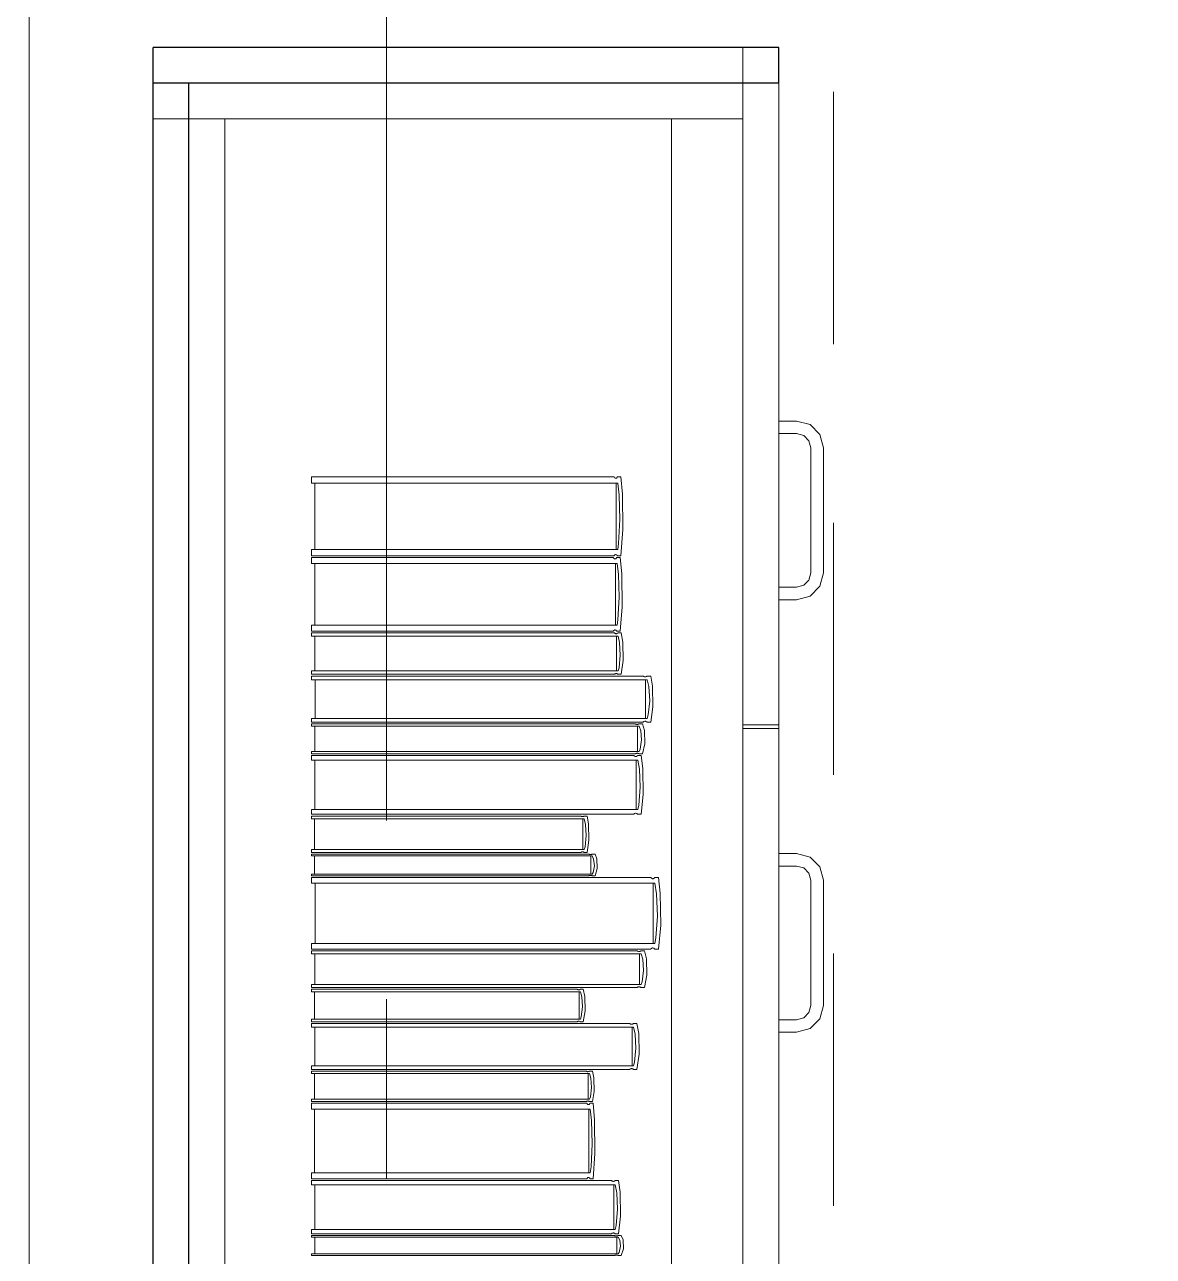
# Model space of a CAD drawing. Header units: inches. Extents: x -38 to 5698, y -33 to 92.
# Drawn here: x 122.618 to 123.249, y 10.806 to 11.495 of the extents above; entities that cross this region are included whole.
import ezdxf

# ---------------------------------------------------------------- set-up
doc = ezdxf.new("R2010")
doc.units = ezdxf.units.IN
doc.header["$MEASUREMENT"] = 0
doc.set_wipeout_variables(frame=1)
for name, pattern in [('Hidden Line', [0.195611, 0.141111, -0.0545]), ('Punto & Raya', [0.65, 0.5, -0.075, 0, -0.075]), ('Wipeout_Contour', [1, 0, -1])]:
    doc.linetypes.add(name, pattern=pattern)
for name, color, linetype in [('02 _ ARQ _ ALB _ Ejes Generales', 7, 'Continuous'), ('02 _ ARQ _ ZON _ Espacio.3D', 7, 'Continuous'), ('08 _ STR _ EXT _ 09 Vigas', 7, 'Continuous'), ('Acabado - Muros', 7, 'Continuous'), ('Interior - Mobiliario', 7, 'Continuous')]:
    doc.layers.add(name, color=color, linetype=linetype)

msp = doc.modelspace()

# ---------------------------------------------------------------- linework, layer by layer
at = {"layer": '02 _ ARQ _ ZON _ Espacio.3D', "color": 254, "linetype": 'Continuous', "lineweight": 0, "flags": 128}
msp.add_lwpolyline([(122.62, 8.1), (123.07, 8.1), (123.07, 7.7), (124.57949, 7.69993), (124.57949, 7.2), (129.37, 7.2), (129.37, 7.7), (129.57, 7.7), (129.57, 8.1), (130.07, 8.1), (130.07, 16.5), (129.57, 16.5), (129.57, 17.35), (129.37, 17.35), (123.27, 17.35), (123.07, 17.35), (123.07, 16.5), (122.62, 16.5)], close=True, dxfattribs=at)
at = {"layer": '08 _ STR _ EXT _ 09 Vigas', "color": 251, "linetype": 'Hidden Line', "lineweight": 13}
msp.add_line((123.07, 7.7), (123.07, 16.9), dxfattribs=at)
at = {"layer": 'Interior - Mobiliario', "color": 175, "linetype": 'Continuous', "lineweight": 13}
for p, q in [((122.70942, 11.46258), (123.01942, 11.46258)), ((122.70942, 10.00258), (122.70942, 11.46258)), ((123.01942, 11.46258), (123.01942, 10.00258)), ((122.72942, 11.44258), (122.97942, 11.44258)), ((122.72942, 11.44258), (122.72942, 10.02258)), ((122.97942, 11.44258), (123.01942, 11.44258)), ((122.97942, 10.02258), (122.97942, 11.44258)), ((123.01942, 11.44258), (123.01942, 10.02258)), ((123.04942, 11.27358), (123.03942, 11.27358)), ((123.03942, 11.27358), (123.03942, 11.26658)), ((123.05692, 11.27157), (123.04942, 11.27358)), ((123.06241, 11.26608), (123.05692, 11.27157)), ((123.03942, 11.26658), (123.04942, 11.26658)), ((123.04942, 11.26658), (123.05342, 11.26551)), ((123.05342, 11.26551), (123.05635, 11.26258)), ((123.05635, 11.26258), (123.05742, 11.25858)), ((123.06442, 11.25858), (123.06241, 11.26608)), ((123.05742, 11.25858), (123.05742, 11.18858)), ((123.06442, 11.18858), (123.06442, 11.25858)), ((122.77808, 11.23878), (122.77808, 11.24231)), ((122.77808, 11.24231), (122.94725, 11.24231)), ((122.94725, 11.24231), (122.94739, 11.24207)), ((122.94739, 11.24207), (122.94762, 11.24182)), ((122.94762, 11.24182), (122.94786, 11.24165)), ((122.94786, 11.24165), (122.94811, 11.24157)), ((122.94811, 11.24157), (122.94836, 11.24158)), ((122.94836, 11.24158), (122.94861, 11.24168)), ((122.94861, 11.24168), (122.94885, 11.24187)), ((122.94885, 11.24187), (122.94907, 11.24214)), ((122.94907, 11.24214), (122.94917, 11.24231)), ((122.94917, 11.24231), (122.95105, 11.24231)), ((122.95105, 11.24231), (122.95199, 11.23262)), ((122.94932, 11.23878), (122.77808, 11.23878)), ((122.77981, 11.20166), (122.77981, 11.23878)), ((122.94845, 11.23878), (122.94845, 11.20166)), ((122.95011, 11.23216), (122.94932, 11.23878)), ((122.95055, 11.21856), (122.95011, 11.23216)), ((122.95199, 11.23262), (122.95221, 11.21286)), ((122.94983, 11.20501), (122.95055, 11.21856)), ((122.95221, 11.21286), (122.95105, 11.19813)), ((122.77808, 11.19813), (122.77808, 11.20166)), ((122.77808, 11.20166), (122.94932, 11.20166)), ((122.94932, 11.20166), (122.94983, 11.20501)), ((122.94725, 11.19813), (122.77808, 11.19813)), ((122.77808, 11.19383), (122.77808, 11.19713)), ((122.77808, 11.19713), (122.94691, 11.19713)), ((122.94897, 11.19383), (122.77808, 11.19383)), ((122.77981, 11.15926), (122.77981, 11.19383)), ((122.94691, 11.19713), (122.94705, 11.19691)), ((122.94705, 11.19691), (122.94727, 11.19667)), ((122.94735, 11.1983), (122.94725, 11.19813)), ((122.94727, 11.19667), (122.94752, 11.19651)), ((122.94756, 11.19857), (122.94735, 11.1983)), ((122.94752, 11.19651), (122.94777, 11.19644)), ((122.9478, 11.19875), (122.94756, 11.19857)), ((122.94777, 11.19644), (122.94802, 11.19645)), ((122.94805, 11.19885), (122.9478, 11.19875)), ((122.94802, 11.19645), (122.94827, 11.19654)), ((122.94831, 11.19886), (122.94805, 11.19885)), ((122.94811, 11.19383), (122.94811, 11.15926)), ((122.94827, 11.19654), (122.94851, 11.19672)), ((122.94856, 11.19878), (122.94831, 11.19886)), ((122.94851, 11.19672), (122.94873, 11.19697)), ((122.9488, 11.19862), (122.94856, 11.19878)), ((122.94873, 11.19697), (122.94882, 11.19713)), ((122.94902, 11.19836), (122.9488, 11.19862)), ((122.94882, 11.19713), (122.9507, 11.19713)), ((122.94977, 11.18767), (122.94897, 11.19383)), ((122.94917, 11.19813), (122.94902, 11.19836)), ((122.95105, 11.19813), (122.94917, 11.19813)), ((122.9507, 11.19713), (122.95164, 11.1881)), ((122.95021, 11.175), (122.94977, 11.18767)), ((122.95164, 11.1881), (122.95186, 11.16969)), ((123.05742, 11.18858), (123.05635, 11.18458)), ((123.06241, 11.18108), (123.06442, 11.18858)), ((123.04942, 11.18058), (123.03942, 11.18058)), ((123.03942, 11.18058), (123.03942, 11.17358)), ((123.05342, 11.18166), (123.04942, 11.18058)), ((123.05635, 11.18458), (123.05342, 11.18166)), ((123.05692, 11.17559), (123.06241, 11.18108)), ((122.94948, 11.16238), (122.95021, 11.175)), ((123.03942, 11.17358), (123.04942, 11.17358)), ((123.04942, 11.17358), (123.05692, 11.17559)), ((122.95186, 11.16969), (122.9507, 11.15597)), ((122.77808, 11.15597), (122.77808, 11.15926)), ((122.77808, 11.15926), (122.94897, 11.15926)), ((122.94897, 11.15926), (122.94948, 11.16238)), ((122.94691, 11.15597), (122.77808, 11.15597)), ((122.77808, 11.15312), (122.77808, 11.15497)), ((122.77808, 11.15497), (122.94749, 11.15497)), ((122.94955, 11.15312), (122.77808, 11.15312)), ((122.77981, 11.13372), (122.77981, 11.15312)), ((122.94701, 11.15613), (122.94691, 11.15597)), ((122.94722, 11.15638), (122.94701, 11.15613)), ((122.94746, 11.15655), (122.94722, 11.15638)), ((122.94771, 11.15665), (122.94746, 11.15655)), ((122.94749, 11.15497), (122.94763, 11.15484)), ((122.94763, 11.15484), (122.94785, 11.15471)), ((122.94797, 11.15666), (122.94771, 11.15665)), ((122.94785, 11.15471), (122.94809, 11.15462)), ((122.94822, 11.15658), (122.94797, 11.15666)), ((122.94809, 11.15462), (122.94834, 11.15458)), ((122.94846, 11.15642), (122.94822, 11.15658)), ((122.94834, 11.15458), (122.9486, 11.15459)), ((122.94868, 11.15619), (122.94846, 11.15642)), ((122.9486, 11.15459), (122.94885, 11.15464)), ((122.94882, 11.15597), (122.94868, 11.15619)), ((122.94869, 11.15312), (122.94869, 11.13372)), ((122.9507, 11.15597), (122.94882, 11.15597)), ((122.94885, 11.15464), (122.94909, 11.15474)), ((122.94909, 11.15474), (122.94931, 11.15488)), ((122.94931, 11.15488), (122.9494, 11.15497)), ((122.9494, 11.15497), (122.95129, 11.15497)), ((122.95035, 11.14966), (122.94955, 11.15312)), ((122.95129, 11.15497), (122.95223, 11.1499)), ((122.95079, 11.14255), (122.95035, 11.14966)), ((122.95223, 11.1499), (122.95245, 11.13958)), ((122.95007, 11.13547), (122.95079, 11.14255)), ((122.95245, 11.13958), (122.95129, 11.13188)), ((122.77808, 11.13188), (122.77808, 11.13372)), ((122.77808, 11.13372), (122.94955, 11.13372)), ((122.94749, 11.13188), (122.77808, 11.13188)), ((122.77808, 11.12882), (122.77808, 11.13088)), ((122.77808, 11.13088), (122.96362, 11.13088)), ((122.94758, 11.13197), (122.94749, 11.13188)), ((122.9478, 11.13211), (122.94758, 11.13197)), ((122.94804, 11.1322), (122.9478, 11.13211)), ((122.94829, 11.13226), (122.94804, 11.1322)), ((122.94854, 11.13226), (122.94829, 11.13226)), ((122.9488, 11.13222), (122.94854, 11.13226)), ((122.94904, 11.13213), (122.9488, 11.13222)), ((122.94926, 11.132), (122.94904, 11.13213)), ((122.9494, 11.13188), (122.94926, 11.132)), ((122.95129, 11.13188), (122.9494, 11.13188)), ((122.94955, 11.13372), (122.95007, 11.13547)), ((122.96362, 11.13088), (122.96377, 11.13074)), ((122.96377, 11.13074), (122.96402, 11.13059)), ((122.96402, 11.13059), (122.96428, 11.13049)), ((122.96428, 11.13049), (122.96456, 11.13045)), ((122.96456, 11.13045), (122.96484, 11.13045)), ((122.96484, 11.13045), (122.96511, 11.13051)), ((122.96511, 11.13051), (122.96537, 11.13062)), ((122.96537, 11.13062), (122.96561, 11.13078)), ((122.96561, 11.13078), (122.96572, 11.13088)), ((122.96572, 11.13088), (122.96778, 11.13088)), ((122.96778, 11.13088), (122.96882, 11.12523)), ((122.96588, 11.12882), (122.77808, 11.12882)), ((122.77998, 11.10719), (122.77998, 11.12882)), ((122.96493, 11.12882), (122.96493, 11.10719)), ((122.96675, 11.12496), (122.96588, 11.12882)), ((122.96724, 11.11704), (122.96675, 11.12496)), ((122.96882, 11.12523), (122.96905, 11.11372)), ((122.96645, 11.10915), (122.96724, 11.11704)), ((122.96905, 11.11372), (122.96778, 11.10513)), ((122.77808, 11.10513), (122.77808, 11.10719)), ((122.77808, 11.10719), (122.96588, 11.10719)), ((122.96362, 11.10513), (122.77808, 11.10513)), ((122.77808, 11.10279), (122.77808, 11.10413)), ((122.77808, 11.10413), (122.95917, 11.10413)), ((122.96139, 11.10279), (122.77808, 11.10279)), ((122.77993, 11.08871), (122.77993, 11.10279)), ((122.95917, 11.10413), (122.95933, 11.10404)), ((122.95933, 11.10404), (122.95956, 11.10395)), ((122.95956, 11.10395), (122.95982, 11.10388)), ((122.95982, 11.10388), (122.96009, 11.10385)), ((122.96009, 11.10385), (122.96037, 11.10386)), ((122.96037, 11.10386), (122.96063, 11.1039)), ((122.96046, 11.10279), (122.96046, 11.08871)), ((122.96063, 11.1039), (122.96089, 11.10397)), ((122.96089, 11.10397), (122.96112, 11.10407)), ((122.96112, 11.10407), (122.96122, 11.10413)), ((122.96122, 11.10413), (122.96324, 11.10413)), ((122.96224, 11.10028), (122.96139, 11.10279)), ((122.96324, 11.10413), (122.96425, 11.10046)), ((122.96372, 11.10523), (122.96362, 11.10513)), ((122.96396, 11.10539), (122.96372, 11.10523)), ((122.96422, 11.1055), (122.96396, 11.10539)), ((122.9645, 11.10556), (122.96422, 11.1055)), ((122.96478, 11.10556), (122.9645, 11.10556)), ((122.96505, 11.10552), (122.96478, 11.10556)), ((122.96532, 11.10542), (122.96505, 11.10552)), ((122.96556, 11.10527), (122.96532, 11.10542)), ((122.96572, 11.10513), (122.96556, 11.10527)), ((122.96778, 11.10513), (122.96572, 11.10513)), ((122.96588, 11.10719), (122.96645, 11.10915)), ((123.03942, 11.10358), (123.01942, 11.10358)), ((122.96271, 11.09512), (122.96224, 11.10028)), ((122.96425, 11.10046), (122.96448, 11.09296)), ((123.01942, 10.74258), (123.01942, 11.10158)), ((123.03942, 11.10158), (123.01942, 11.10158)), ((123.03942, 10.74258), (123.03942, 11.10158)), ((122.96139, 11.08871), (122.96193, 11.08998)), ((122.96193, 11.08998), (122.96271, 11.09512)), ((122.96448, 11.09296), (122.96324, 11.08737)), ((122.77808, 11.08737), (122.77808, 11.08871)), ((122.77808, 11.08871), (122.96139, 11.08871)), ((122.95917, 11.08737), (122.77808, 11.08737)), ((122.77808, 11.08374), (122.77808, 11.08637)), ((122.77808, 11.08637), (122.95838, 11.08637)), ((122.96058, 11.08374), (122.77808, 11.08374)), ((122.77992, 11.05619), (122.77992, 11.08374)), ((122.95838, 11.08637), (122.95853, 11.08619)), ((122.95853, 11.08619), (122.95877, 11.08601)), ((122.95877, 11.08601), (122.95902, 11.08588)), ((122.95902, 11.08588), (122.95929, 11.08582)), ((122.95928, 11.08743), (122.95917, 11.08737)), ((122.95951, 11.08754), (122.95928, 11.08743)), ((122.95929, 11.08582), (122.95956, 11.08583)), ((122.95976, 11.08761), (122.95951, 11.08754)), ((122.95956, 11.08583), (122.95983, 11.0859)), ((122.95966, 11.08374), (122.95966, 11.05619)), ((122.96003, 11.08764), (122.95976, 11.08761)), ((122.95983, 11.0859), (122.96008, 11.08604)), ((122.96031, 11.08765), (122.96003, 11.08764)), ((122.96008, 11.08604), (122.96032, 11.08624)), ((122.96057, 11.08762), (122.96031, 11.08765)), ((122.96032, 11.08624), (122.96042, 11.08637)), ((122.96042, 11.08637), (122.96242, 11.08637)), ((122.96083, 11.08755), (122.96057, 11.08762)), ((122.96143, 11.07883), (122.96058, 11.08374)), ((122.96107, 11.08746), (122.96083, 11.08755)), ((122.96122, 11.08737), (122.96107, 11.08746)), ((122.96324, 11.08737), (122.96122, 11.08737)), ((122.96242, 11.08637), (122.96343, 11.07918)), ((122.96189, 11.06874), (122.96143, 11.07883)), ((122.96343, 11.07918), (122.96366, 11.06451)), ((122.96112, 11.05868), (122.96189, 11.06874)), ((122.96366, 11.06451), (122.96242, 11.05357)), ((122.77808, 11.05357), (122.77808, 11.05619)), ((122.77808, 11.05619), (122.96058, 11.05619)), ((122.96058, 11.05619), (122.96112, 11.05868)), ((122.95838, 11.05357), (122.77808, 11.05357)), ((122.77808, 11.05094), (122.77808, 11.05257)), ((122.77808, 11.05257), (122.92881, 11.05257)), ((122.93065, 11.05094), (122.77808, 11.05094)), ((122.77962, 11.03382), (122.77962, 11.05094)), ((122.92881, 11.05257), (122.92894, 11.05246)), ((122.92894, 11.05246), (122.92914, 11.05234)), ((122.92914, 11.05234), (122.92935, 11.05227)), ((122.92935, 11.05227), (122.92958, 11.05223)), ((122.92958, 11.05223), (122.9298, 11.05223)), ((122.9298, 11.05223), (122.93003, 11.05228)), ((122.92988, 11.05094), (122.92988, 11.03382)), ((122.93003, 11.05228), (122.93024, 11.05237)), ((122.93024, 11.05237), (122.93043, 11.05249)), ((122.93043, 11.05249), (122.93052, 11.05257)), ((122.93052, 11.05257), (122.93219, 11.05257)), ((122.93136, 11.04789), (122.93065, 11.05094)), ((122.93175, 11.04162), (122.93136, 11.04789)), ((122.93219, 11.05257), (122.93304, 11.0481)), ((122.93304, 11.0481), (122.93323, 11.03899)), ((122.95848, 11.0537), (122.95838, 11.05357)), ((122.95871, 11.0539), (122.95848, 11.0537)), ((122.95896, 11.05404), (122.95871, 11.0539)), ((122.95923, 11.05411), (122.95896, 11.05404)), ((122.9595, 11.05412), (122.95923, 11.05411)), ((122.95977, 11.05406), (122.9595, 11.05412)), ((122.96003, 11.05393), (122.95977, 11.05406)), ((122.96027, 11.05375), (122.96003, 11.05393)), ((122.96042, 11.05357), (122.96027, 11.05375)), ((122.96242, 11.05357), (122.96042, 11.05357)), ((122.93111, 11.03537), (122.93175, 11.04162)), ((122.77808, 11.03219), (122.77808, 11.03382)), ((122.77808, 11.03382), (122.93065, 11.03382)), ((122.93065, 11.03382), (122.93111, 11.03537)), ((122.93323, 11.03899), (122.93219, 11.03219)), ((122.92881, 11.03219), (122.77808, 11.03219)), ((122.77808, 11.03023), (122.77808, 11.03119)), ((122.77808, 11.03119), (122.93323, 11.03119)), ((122.93512, 11.03023), (122.77808, 11.03023)), ((122.77967, 11.02012), (122.77967, 11.03023)), ((122.9289, 11.03227), (122.92881, 11.03219)), ((122.92909, 11.03239), (122.9289, 11.03227)), ((122.9293, 11.03248), (122.92909, 11.03239)), ((122.92953, 11.03253), (122.9293, 11.03248)), ((122.92975, 11.03253), (122.92953, 11.03253)), ((122.92998, 11.03249), (122.92975, 11.03253)), ((122.93019, 11.03242), (122.92998, 11.03249)), ((122.93039, 11.0323), (122.93019, 11.03242)), ((122.93052, 11.03219), (122.93039, 11.0323)), ((122.93219, 11.03219), (122.93052, 11.03219)), ((122.93323, 11.03119), (122.93336, 11.03113)), ((122.93336, 11.03113), (122.93356, 11.03106)), ((122.93356, 11.03106), (122.93378, 11.03101)), ((122.93378, 11.03101), (122.93401, 11.03099)), ((122.93401, 11.03099), (122.93425, 11.03099)), ((122.93425, 11.03099), (122.93448, 11.03102)), ((122.93433, 11.03023), (122.93433, 11.02012)), ((122.93448, 11.03102), (122.93469, 11.03107)), ((122.93469, 11.03107), (122.93489, 11.03114)), ((122.93489, 11.03114), (122.93498, 11.03119)), ((122.93498, 11.03119), (122.93671, 11.03119)), ((122.93585, 11.02843), (122.93512, 11.03023)), ((122.93625, 11.02472), (122.93585, 11.02843)), ((122.93671, 11.03119), (122.93757, 11.02855)), ((122.93757, 11.02855), (122.93777, 11.02317)), ((123.03942, 11.03158), (123.04942, 11.03158)), ((123.03942, 11.02458), (123.03942, 11.03158)), ((123.04942, 11.03158), (123.05692, 11.02957)), ((123.05692, 11.02957), (123.06241, 11.02408)), ((122.77808, 11.01915), (122.77808, 11.02012)), ((122.77808, 11.02012), (122.93512, 11.02012)), ((122.93512, 11.02012), (122.93559, 11.02103)), ((122.93559, 11.02103), (122.93625, 11.02472)), ((122.93777, 11.02317), (122.93671, 11.01915)), ((123.04942, 11.02458), (123.03942, 11.02458)), ((123.05342, 11.02351), (123.04942, 11.02458)), ((123.05635, 11.02058), (123.05342, 11.02351)), ((123.05742, 11.01658), (123.05635, 11.02058)), ((123.06241, 11.02408), (123.06442, 11.01658)), ((122.93323, 11.01915), (122.77808, 11.01915)), ((122.77808, 11.01495), (122.77808, 11.01815)), ((122.77808, 11.01815), (122.96783, 11.01815)), ((122.97015, 11.01495), (122.77808, 11.01495)), ((122.78002, 10.9813), (122.78002, 11.01495)), ((122.93331, 11.0192), (122.93323, 11.01915)), ((122.93351, 11.01927), (122.93331, 11.0192)), ((122.93373, 11.01932), (122.93351, 11.01927)), ((122.93396, 11.01935), (122.93373, 11.01932)), ((122.9342, 11.01935), (122.93396, 11.01935)), ((122.93443, 11.01933), (122.9342, 11.01935)), ((122.93465, 11.01929), (122.93443, 11.01933)), ((122.93485, 11.01922), (122.93465, 11.01929)), ((122.93498, 11.01915), (122.93485, 11.01922)), ((122.93671, 11.01915), (122.93498, 11.01915)), ((122.96783, 11.01815), (122.96799, 11.01794)), ((122.96799, 11.01794), (122.96824, 11.01771)), ((122.96824, 11.01771), (122.96851, 11.01756)), ((122.96851, 11.01756), (122.9688, 11.01748)), ((122.9688, 11.01748), (122.96908, 11.01749)), ((122.96908, 11.01749), (122.96936, 11.01758)), ((122.96918, 11.01495), (122.96918, 10.9813)), ((122.96936, 11.01758), (122.96963, 11.01775)), ((122.96963, 11.01775), (122.96987, 11.018)), ((122.96987, 11.018), (122.96998, 11.01815)), ((122.96998, 11.01815), (122.97209, 11.01815)), ((122.97104, 11.00895), (122.97015, 11.01495)), ((122.97209, 11.01815), (122.97315, 11.00937)), ((123.05742, 10.94658), (123.05742, 11.01658)), ((123.06442, 11.01658), (123.06442, 10.94658)), ((122.97154, 10.99662), (122.97104, 11.00895)), ((122.97315, 11.00937), (122.97339, 10.99146)), ((122.97073, 10.98434), (122.97154, 10.99662)), ((122.97339, 10.99146), (122.97209, 10.9781)), ((122.77808, 10.9781), (122.77808, 10.9813)), ((122.77808, 10.9813), (122.97015, 10.9813)), ((122.96845, 10.97867), (122.96819, 10.9785)), ((122.96873, 10.97876), (122.96845, 10.97867)), ((122.96902, 10.97877), (122.96873, 10.97876)), ((122.9693, 10.9787), (122.96902, 10.97877)), ((122.96957, 10.97854), (122.9693, 10.9787)), ((122.97015, 10.9813), (122.97073, 10.98434)), ((122.96783, 10.9781), (122.77808, 10.9781)), ((122.77808, 10.97546), (122.77808, 10.9771)), ((122.77808, 10.9771), (122.96023, 10.9771)), ((122.96246, 10.97546), (122.77808, 10.97546)), ((122.77994, 10.95829), (122.77994, 10.97546)), ((122.96023, 10.9771), (122.96039, 10.97699)), ((122.96039, 10.97699), (122.96063, 10.97687)), ((122.96063, 10.97687), (122.96089, 10.9768)), ((122.96089, 10.9768), (122.96116, 10.97676)), ((122.96116, 10.97676), (122.96143, 10.97676)), ((122.96143, 10.97676), (122.9617, 10.97681)), ((122.96153, 10.97546), (122.96153, 10.95829)), ((122.9617, 10.97681), (122.96196, 10.9769)), ((122.96196, 10.9769), (122.96219, 10.97702)), ((122.96219, 10.97702), (122.9623, 10.9771)), ((122.9623, 10.9771), (122.96432, 10.9771)), ((122.96331, 10.9724), (122.96246, 10.97546)), ((122.96379, 10.96611), (122.96331, 10.9724)), ((122.96432, 10.9771), (122.96534, 10.97261)), ((122.96534, 10.97261), (122.96557, 10.96347)), ((122.96794, 10.97825), (122.96783, 10.9781)), ((122.96819, 10.9785), (122.96794, 10.97825)), ((122.96982, 10.97831), (122.96957, 10.97854)), ((122.96998, 10.9781), (122.96982, 10.97831)), ((122.97209, 10.9781), (122.96998, 10.9781)), ((122.96301, 10.95984), (122.96379, 10.96611)), ((122.77808, 10.95665), (122.77808, 10.95829)), ((122.77808, 10.95829), (122.96246, 10.95829)), ((122.96246, 10.95829), (122.96301, 10.95984)), ((122.96557, 10.96347), (122.96432, 10.95665)), ((122.96023, 10.95665), (122.77808, 10.95665)), ((122.77808, 10.95419), (122.77808, 10.95565)), ((122.77808, 10.95565), (122.9267, 10.95565)), ((122.92851, 10.95419), (122.77808, 10.95419)), ((122.7796, 10.93891), (122.7796, 10.95419)), ((122.9267, 10.95565), (122.92682, 10.95555)), ((122.92682, 10.95555), (122.92702, 10.95545)), ((122.92702, 10.95545), (122.92723, 10.95538)), ((122.92723, 10.95538), (122.92745, 10.95535)), ((122.92745, 10.95535), (122.92768, 10.95535)), ((122.92768, 10.95535), (122.9279, 10.95539)), ((122.92775, 10.95419), (122.92775, 10.93891)), ((122.9279, 10.95539), (122.9281, 10.95547)), ((122.9281, 10.95547), (122.9283, 10.95558)), ((122.9283, 10.95558), (122.92838, 10.95565)), ((122.92838, 10.95565), (122.93003, 10.95565)), ((122.92921, 10.95147), (122.92851, 10.95419)), ((122.9296, 10.94587), (122.92921, 10.95147)), ((122.93003, 10.95565), (122.93086, 10.95166)), ((122.93086, 10.95166), (122.93105, 10.94352)), ((122.96034, 10.95673), (122.96023, 10.95665)), ((122.96057, 10.95685), (122.96034, 10.95673)), ((122.96083, 10.95694), (122.96057, 10.95685)), ((122.9611, 10.95699), (122.96083, 10.95694)), ((122.96137, 10.95699), (122.9611, 10.95699)), ((122.96164, 10.95695), (122.96137, 10.95699)), ((122.9619, 10.95688), (122.96164, 10.95695)), ((122.96214, 10.95676), (122.9619, 10.95688)), ((122.9623, 10.95665), (122.96214, 10.95676)), ((122.96432, 10.95665), (122.9623, 10.95665)), ((122.92896, 10.94029), (122.9296, 10.94587)), ((123.05635, 10.94258), (123.05742, 10.94658)), ((123.06442, 10.94658), (123.06241, 10.93908)), ((122.77808, 10.93746), (122.77808, 10.93891)), ((122.77808, 10.93891), (122.92851, 10.93891)), ((122.9267, 10.93746), (122.77808, 10.93746)), ((122.92678, 10.93753), (122.9267, 10.93746)), ((122.92697, 10.93764), (122.92678, 10.93753)), ((122.92718, 10.93771), (122.92697, 10.93764)), ((122.9274, 10.93776), (122.92718, 10.93771)), ((122.92763, 10.93776), (122.9274, 10.93776)), ((122.92785, 10.93773), (122.92763, 10.93776)), ((122.92806, 10.93766), (122.92785, 10.93773)), ((122.92826, 10.93755), (122.92806, 10.93766)), ((122.92838, 10.93746), (122.92826, 10.93755)), ((122.93003, 10.93746), (122.92838, 10.93746)), ((122.92851, 10.93891), (122.92896, 10.94029)), ((122.93105, 10.94352), (122.93003, 10.93746)), ((123.03942, 10.93858), (123.04942, 10.93858)), ((123.03942, 10.93158), (123.03942, 10.93858)), ((123.04942, 10.93858), (123.05342, 10.93966)), ((123.05342, 10.93966), (123.05635, 10.94258)), ((123.06241, 10.93908), (123.05692, 10.93359)), ((122.77808, 10.9344), (122.77808, 10.93646)), ((122.77808, 10.93646), (122.95607, 10.93646)), ((122.95825, 10.9344), (122.77808, 10.9344)), ((122.7799, 10.91285), (122.7799, 10.9344)), ((122.95607, 10.93646), (122.95622, 10.93632)), ((122.95622, 10.93632), (122.95646, 10.93617)), ((122.95646, 10.93617), (122.95671, 10.93607)), ((122.95671, 10.93607), (122.95698, 10.93603)), ((122.95698, 10.93603), (122.95724, 10.93603)), ((122.95724, 10.93603), (122.95751, 10.93609)), ((122.95734, 10.9344), (122.95734, 10.91285)), ((122.95751, 10.93609), (122.95776, 10.9362)), ((122.95776, 10.9362), (122.95799, 10.93636)), ((122.95799, 10.93636), (122.95809, 10.93646)), ((122.95809, 10.93646), (122.96007, 10.93646)), ((122.95908, 10.93056), (122.95825, 10.9344)), ((122.95955, 10.92267), (122.95908, 10.93056)), ((122.96007, 10.93646), (122.96106, 10.93083)), ((122.96106, 10.93083), (122.96129, 10.91936)), ((123.04942, 10.93158), (123.03942, 10.93158)), ((123.05692, 10.93359), (123.04942, 10.93158)), ((122.95879, 10.9148), (122.95955, 10.92267)), ((122.96129, 10.91936), (122.96007, 10.9108)), ((122.77808, 10.9108), (122.77808, 10.91285)), ((122.77808, 10.91285), (122.95825, 10.91285)), ((122.95607, 10.9108), (122.77808, 10.9108)), ((122.77808, 10.90844), (122.77808, 10.9098)), ((122.77808, 10.9098), (122.93169, 10.9098)), ((122.93169, 10.9098), (122.93182, 10.90971)), ((122.93334, 10.90974), (122.93343, 10.9098)), ((122.93343, 10.9098), (122.93513, 10.9098)), ((122.93513, 10.9098), (122.93599, 10.90608)), ((122.95617, 10.9109), (122.95607, 10.9108)), ((122.9564, 10.91106), (122.95617, 10.9109)), ((122.95665, 10.91117), (122.9564, 10.91106)), ((122.95692, 10.91123), (122.95665, 10.91117)), ((122.95719, 10.91123), (122.95692, 10.91123)), ((122.95745, 10.91118), (122.95719, 10.91123)), ((122.9577, 10.91109), (122.95745, 10.91118)), ((122.95794, 10.91094), (122.9577, 10.91109)), ((122.95809, 10.9108), (122.95794, 10.91094)), ((122.96007, 10.9108), (122.95809, 10.9108)), ((122.95825, 10.91285), (122.95879, 10.9148)), ((122.93356, 10.90844), (122.77808, 10.90844)), ((122.77965, 10.89418), (122.77965, 10.90844)), ((122.93182, 10.90971), (122.93202, 10.90961)), ((122.93202, 10.90961), (122.93224, 10.90955)), ((122.93224, 10.90955), (122.93247, 10.90952)), ((122.93247, 10.90952), (122.9327, 10.90952)), ((122.9327, 10.90952), (122.93292, 10.90956)), ((122.93278, 10.90844), (122.93278, 10.89418)), ((122.93292, 10.90956), (122.93314, 10.90963)), ((122.93314, 10.90963), (122.93334, 10.90974)), ((122.93428, 10.9059), (122.93356, 10.90844)), ((122.93468, 10.90067), (122.93428, 10.9059)), ((122.93599, 10.90608), (122.93619, 10.89848)), ((122.93403, 10.89547), (122.93468, 10.90067)), ((122.93619, 10.89848), (122.93513, 10.89282)), ((122.77808, 10.89282), (122.77808, 10.89418)), ((122.77808, 10.89418), (122.93356, 10.89418)), ((122.93169, 10.89282), (122.77808, 10.89282)), ((122.77808, 10.88845), (122.77808, 10.89182)), ((122.77808, 10.89182), (122.93207, 10.89182)), ((122.93177, 10.89289), (122.93169, 10.89282)), ((122.93197, 10.89299), (122.93177, 10.89289)), ((122.93219, 10.89306), (122.93197, 10.89299)), ((122.93207, 10.89182), (122.93219, 10.8916)), ((122.93241, 10.8931), (122.93219, 10.89306)), ((122.93219, 10.8916), (122.9324, 10.89135)), ((122.9324, 10.89135), (122.93262, 10.89119)), ((122.93265, 10.89311), (122.93241, 10.8931)), ((122.93262, 10.89119), (122.93285, 10.89112)), ((122.93288, 10.89307), (122.93265, 10.89311)), ((122.93285, 10.89112), (122.93308, 10.89113)), ((122.93309, 10.89301), (122.93288, 10.89307)), ((122.93308, 10.89113), (122.93331, 10.89122)), ((122.9333, 10.89291), (122.93309, 10.89301)), ((122.93343, 10.89282), (122.9333, 10.89291)), ((122.93331, 10.89122), (122.93352, 10.8914)), ((122.93513, 10.89282), (122.93343, 10.89282)), ((122.93352, 10.8914), (122.93372, 10.89166)), ((122.93356, 10.89418), (122.93403, 10.89547)), ((122.93372, 10.89166), (122.93381, 10.89182)), ((122.93381, 10.89182), (122.93552, 10.89182)), ((122.93552, 10.89182), (122.93638, 10.88257)), ((122.93395, 10.88845), (122.77808, 10.88845)), ((122.77966, 10.853), (122.77966, 10.88845)), ((122.93316, 10.88845), (122.93316, 10.853)), ((122.93467, 10.88213), (122.93395, 10.88845)), ((122.93638, 10.88257), (122.93658, 10.8637)), ((122.93507, 10.86914), (122.93467, 10.88213)), ((122.93441, 10.8562), (122.93507, 10.86914)), ((122.93658, 10.8637), (122.93552, 10.84963)), ((122.93395, 10.853), (122.93441, 10.8562)), ((122.77808, 10.84963), (122.77808, 10.853)), ((122.77808, 10.853), (122.93395, 10.853)), ((122.93207, 10.84963), (122.77808, 10.84963)), ((122.77808, 10.84624), (122.77808, 10.84863)), ((122.77808, 10.84863), (122.94591, 10.84863)), ((122.93215, 10.84979), (122.93207, 10.84963)), ((122.93235, 10.85005), (122.93215, 10.84979)), ((122.93257, 10.85023), (122.93235, 10.85005)), ((122.93279, 10.85032), (122.93257, 10.85023)), ((122.93303, 10.85033), (122.93279, 10.85032)), ((122.93326, 10.85026), (122.93303, 10.85033)), ((122.93348, 10.8501), (122.93326, 10.85026)), ((122.93368, 10.84985), (122.93348, 10.8501)), ((122.93381, 10.84963), (122.93368, 10.84985)), ((122.93552, 10.84963), (122.93381, 10.84963)), ((122.94591, 10.84863), (122.94605, 10.84847)), ((122.94605, 10.84847), (122.94627, 10.8483)), ((122.94627, 10.8483), (122.94651, 10.84818)), ((122.94651, 10.84818), (122.94676, 10.84813)), ((122.94676, 10.84813), (122.94702, 10.84814)), ((122.94702, 10.84814), (122.94727, 10.8482)), ((122.94727, 10.8482), (122.9475, 10.84833)), ((122.9475, 10.84833), (122.94772, 10.84851)), ((122.94772, 10.84851), (122.94781, 10.84863)), ((122.94781, 10.84863), (122.94968, 10.84863)), ((122.94968, 10.84863), (122.95062, 10.84208)), ((122.94796, 10.84624), (122.77808, 10.84624)), ((122.7798, 10.82118), (122.7798, 10.84624)), ((122.9471, 10.84624), (122.9471, 10.82118)), ((122.94875, 10.84177), (122.94796, 10.84624)), ((122.94919, 10.83259), (122.94875, 10.84177)), ((122.95062, 10.84208), (122.95083, 10.82874)), ((122.94847, 10.82344), (122.94919, 10.83259)), ((122.95083, 10.82874), (122.94968, 10.81879)), ((122.77808, 10.81879), (122.77808, 10.82118)), ((122.77808, 10.82118), (122.94796, 10.82118)), ((122.94796, 10.82118), (122.94847, 10.82344)), ((122.94591, 10.81879), (122.77808, 10.81879)), ((122.77808, 10.8169), (122.77808, 10.81779)), ((122.77808, 10.81779), (122.94755, 10.81779)), ((122.94962, 10.8169), (122.77808, 10.8169)), ((122.77981, 10.80757), (122.77981, 10.8169)), ((122.94601, 10.81891), (122.94591, 10.81879)), ((122.94622, 10.81909), (122.94601, 10.81891)), ((122.94646, 10.81922), (122.94622, 10.81909)), ((122.94671, 10.81928), (122.94646, 10.81922)), ((122.94696, 10.81929), (122.94671, 10.81928)), ((122.94721, 10.81924), (122.94696, 10.81929)), ((122.94745, 10.81912), (122.94721, 10.81924)), ((122.94767, 10.81895), (122.94745, 10.81912)), ((122.94755, 10.81779), (122.94769, 10.81773)), ((122.94781, 10.81879), (122.94767, 10.81895)), ((122.94769, 10.81773), (122.94792, 10.81767)), ((122.94968, 10.81879), (122.94781, 10.81879)), ((122.94792, 10.81767), (122.94816, 10.81763)), ((122.94816, 10.81763), (122.94841, 10.81761)), ((122.94841, 10.81761), (122.94866, 10.81761)), ((122.94866, 10.81761), (122.94891, 10.81764)), ((122.94875, 10.8169), (122.94875, 10.80757)), ((122.94891, 10.81764), (122.94915, 10.81768)), ((122.94915, 10.81768), (122.94937, 10.81775)), ((122.94937, 10.81775), (122.94947, 10.81779)), ((122.94947, 10.81779), (122.95135, 10.81779)), ((122.95042, 10.81524), (122.94962, 10.8169)), ((122.95086, 10.81182), (122.95042, 10.81524)), ((122.95135, 10.81779), (122.9523, 10.81536)), ((122.9523, 10.81536), (122.95252, 10.81039)), ((122.77808, 10.80668), (122.77808, 10.80757)), ((122.77808, 10.80757), (122.94962, 10.80757)), ((122.94755, 10.80668), (122.77808, 10.80668)), ((122.94765, 10.80672), (122.94755, 10.80668)), ((122.94786, 10.80679), (122.94765, 10.80672)), ((122.9481, 10.80684), (122.94786, 10.80679)), ((122.94835, 10.80686), (122.9481, 10.80684)), ((122.94861, 10.80686), (122.94835, 10.80686)), ((122.94886, 10.80684), (122.94861, 10.80686)), ((122.9491, 10.8068), (122.94886, 10.80684)), ((122.94933, 10.80674), (122.9491, 10.8068)), ((122.94947, 10.80668), (122.94933, 10.80674)), ((122.95135, 10.80668), (122.94947, 10.80668)), ((122.94962, 10.80757), (122.95013, 10.80841)), ((122.95013, 10.80841), (122.95086, 10.81182)), ((122.95252, 10.81039), (122.95135, 10.80668))]:
    msp.add_line(p, q, dxfattribs=at)

# ---------------------------------------------------------------- next in the draw order: wipeouts: each hides what was drawn before it
at = {"color": 254, "linetype": 'Wipeout_Contour', "lineweight": 0, "ltscale": 5005.641837}
msp.add_wipeout([(122.57, 12.25), (122.57, 10.1), (122.587, 10.1), (122.587, 10.1165), (122.62, 10.1165), (122.62, 12.25)], dxfattribs=at).dxf.layer = 'Acabado - Muros'
at = {"color": 254, "linetype": 'Wipeout_Contour', "lineweight": 0, "ltscale": 3337.311719}
msp.add_wipeout([(122.70942, 11.46258), (122.68942, 11.46258), (122.68942, 10.00258), (122.70942, 10.00258)], dxfattribs=at).dxf.layer = 'Interior - Mobiliario'

# ---------------------------------------------------------------- next in the draw order: linework, layer by layer
at = {"layer": 'Acabado - Muros', "color": 251, "linetype": 'Continuous', "lineweight": 13, "flags": 128}
msp.add_lwpolyline([(122.62, 12.25), (122.62, 10.1165)], dxfattribs=at)
at = {"layer": 'Interior - Mobiliario', "color": 175, "linetype": 'Continuous', "lineweight": 30}
for p, q in [((122.68942, 10.00258), (122.68942, 11.46258)), ((122.70942, 11.46258), (122.68942, 11.46258)), ((122.70942, 10.00258), (122.70942, 11.46258))]:
    msp.add_line(p, q, dxfattribs=at)
at = {"layer": 'Interior - Mobiliario', "color": 175, "linetype": 'Continuous', "lineweight": 13}
for p, q in [((122.68942, 11.46258), (122.70942, 11.46258)), ((122.68942, 10.00258), (122.68942, 11.46258)), ((122.70942, 11.46258), (122.70942, 10.00258)), ((122.68942, 11.44258), (122.72942, 11.44258)), ((122.68942, 10.02258), (122.68942, 11.44258))]:
    msp.add_line(p, q, dxfattribs=at)

# ---------------------------------------------------------------- next in the draw order: wipeouts: each hides what was drawn before it
at = {"color": 254, "linetype": 'Wipeout_Contour', "lineweight": 0, "ltscale": 3338.009786}
msp.add_wipeout([(123.03942, 11.48258), (122.68942, 11.48258), (122.68942, 11.46258), (123.03942, 11.46258)], dxfattribs=at).dxf.layer = 'Interior - Mobiliario'

# ---------------------------------------------------------------- next in the draw order: linework, layer by layer
at = {"layer": '02 _ ARQ _ ALB _ Ejes Generales', "color": 252, "linetype": 'Punto & Raya', "lineweight": 13}
msp.add_line((122.82, 3.05001), (122.82, 44.89999), dxfattribs=at)
at = {"layer": 'Interior - Mobiliario', "color": 175, "linetype": 'Continuous', "lineweight": 30}
for p, q in [((122.68942, 11.46258), (122.68942, 11.48258)), ((123.03942, 11.48258), (122.68942, 11.48258)), ((123.03942, 11.46258), (123.03942, 11.48258)), ((123.03942, 11.46258), (122.68942, 11.46258))]:
    msp.add_line(p, q, dxfattribs=at)
at = {"layer": 'Interior - Mobiliario', "color": 175, "linetype": 'Continuous', "lineweight": 13}
for p, q in [((122.68942, 11.48258), (123.03942, 11.48258)), ((122.68942, 11.46258), (122.68942, 11.48258)), ((122.68942, 11.48258), (123.01942, 11.48258)), ((122.68942, 11.44258), (122.68942, 11.48258)), ((123.03942, 11.48258), (122.68942, 11.48258)), ((122.68942, 11.48258), (122.68942, 9.98258)), ((123.01942, 11.48258), (123.01942, 11.44258)), ((123.03942, 11.48258), (123.03942, 11.46258)), ((123.03942, 9.98258), (123.03942, 11.48258)), ((123.03942, 11.46258), (122.68942, 11.46258)), ((122.68942, 11.46258), (123.03942, 11.46258)), ((122.68942, 10.00258), (122.68942, 11.46258)), ((122.70942, 11.46258), (123.03942, 11.46258)), ((122.70942, 10.00258), (122.70942, 11.46258)), ((122.70942, 11.46258), (123.01942, 11.46258)), ((122.70942, 10.00258), (122.70942, 11.46258)), ((122.70942, 11.46258), (123.01942, 11.46258)), ((122.70942, 10.00258), (122.70942, 11.46258)), ((123.01942, 11.46258), (123.01942, 10.00258)), ((123.01942, 11.46258), (123.01942, 10.00258)), ((123.01942, 11.46258), (123.01942, 11.10358)), ((123.03942, 11.46258), (123.01942, 11.46258)), ((123.03942, 11.46258), (123.03942, 10.00258)), ((123.03942, 11.46258), (123.03942, 10.00258)), ((123.03942, 11.46258), (123.03942, 11.10358))]:
    msp.add_line(p, q, dxfattribs=at)

doc.saveas('drawing.dxf')
